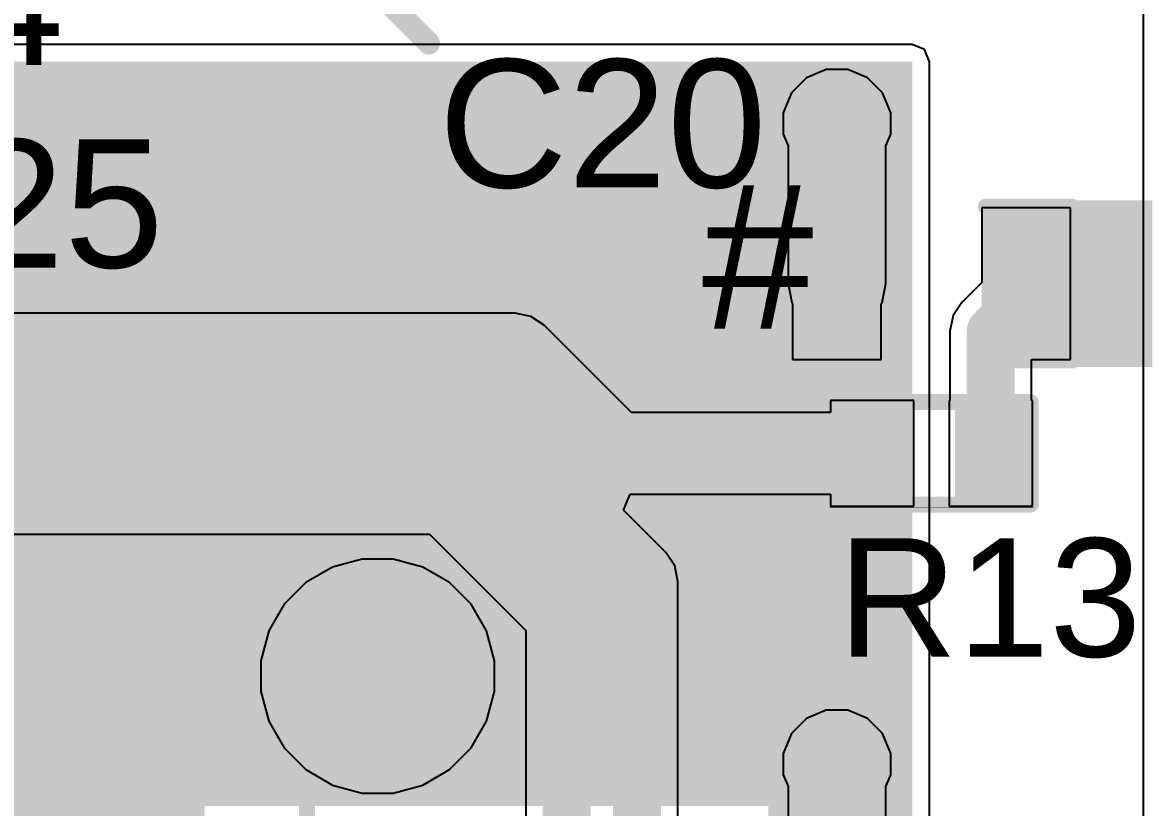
# Model space of a CAD drawing. Header units: millimetres. Extents: x -4.8 to 36.7, y -5.3 to 57.6.
# Drawn here: x 27.08 to 36.04, y 34.68 to 40.91 of the extents above; entities that cross this region are included whole.
import ezdxf

# ---------------------------------------------------------------- set-up
doc = ezdxf.new("R2010")
doc.units = ezdxf.units.MM
for name, color, linetype in [('BottomLayer', 5, 'Continuous'), ('BottomSolder', 6, 'Continuous'), ('MultiLayer', 9, 'Continuous'), ('PadHoleLayer', 156, 'Continuous'), ('TopLayer', 1, 'Continuous'), ('TopOverlay', 2, 'Continuous'), ('TopPaste', 8, 'Continuous'), ('TopSolder', 216, 'Continuous'), ('ViaHoleLayer', 16, 'Continuous')]:
    doc.layers.add(name, color=color, linetype=linetype)
doc.styles.add('Arial', font='', dxfattribs={"height": 0.2})
doc.styles.get('Arial').set_extended_font_data('Arial')

# ---------------------------------------------------------------- blocks, each defined once
blk = doc.blocks.new('R___0402_10')
at = {"layer": 'TopLayer'}
for points in [[(-0.6985, -0.3175), (-0.6985, 0.3175), (-0.2412999999999999, 0.3175), (-0.2413, -0.3175)], [(0.2412999999999999, -0.3175), (0.2413, 0.3175), (0.6985, 0.3175), (0.6985, -0.3175)]]:
    blk.add_hatch(color=1, dxfattribs=at).paths.add_polyline_path(points)
at = {"layer": 'TopPaste'}
for points in [[(-0.6985, -0.3175), (-0.6985, 0.3175), (-0.2412999999999999, 0.3175), (-0.2413, -0.3175)], [(0.2412999999999999, -0.3175), (0.2413, 0.3175), (0.6985, 0.3175), (0.6985, -0.3175)]]:
    blk.add_hatch(color=8, dxfattribs=at).paths.add_polyline_path(points)
at = {"layer": 'TopSolder'}
for points in [[(-0.75350116, -0.37250116), (-0.75350116, 0.37250116), (-0.1862988399999999, 0.37250116), (-0.18629884, -0.37250116)], [(0.1862988399999999, -0.37250116), (0.18629884, 0.37250116), (0.75350116, 0.37250116), (0.75350116, -0.37250116)]]:
    blk.add_hatch(color=216, dxfattribs=at).paths.add_polyline_path(points)
at = {"layer": 'TopOverlay'}
for points, const_width in [([(-0.7874, -0.4064), (-0.7874, 0.4064)], 0.127), ([(-0.7874, 0.4064), (0.7874, 0.4064)], 0.127), ([(0.7874, -0.4064), (0.7874, 0.4064)], 0.127), ([(-0.7874, -0.4064), (0.7874, -0.4064)], 0.127), ([(-0.8128, -0.4318), (0.8128, -0.4318)], 0.0032258)]:
    blk.add_lwpolyline(points, dxfattribs=dict(at, const_width=const_width))
for points, const_width in [([(-0.8191499999999999, 0.4064, 1), (-0.7556499999999999, 0.4064, 1)], 0.0635), ([(-0.8191499999999999, 0.4064, 1), (-0.7556499999999999, 0.4064, 1)], 0.0635), ([(0.7556499999999999, 0.4064, 1), (0.8191499999999999, 0.4064, 1)], 0.0635), ([(0.7556499999999999, 0.4064, 1), (0.8191499999999999, 0.4064, 1)], 0.0635), ([(-0.8191499999999999, -0.4064, 1), (-0.7556499999999999, -0.4064, 1)], 0.0635), ([(-0.8191499999999999, -0.4064, 1), (-0.7556499999999999, -0.4064, 1)], 0.0635), ([(0.7556499999999999, -0.4064, 1), (0.8191499999999999, -0.4064, 1)], 0.0635), ([(0.7556499999999999, -0.4064, 1), (0.8191499999999999, -0.4064, 1)], 0.0635), ([(-0.81360518, -0.4318, 1), (-0.8119948199999999, -0.4318, 1)], 0.0016129), ([(0.8119948199999999, -0.4318, 1), (0.81360518, -0.4318, 1)], 0.0016129)]:
    blk.add_lwpolyline(points, format="xyb", close=True, dxfattribs=dict(at, const_width=const_width))
blk = doc.blocks.new('DIP_18_50')
at = {"layer": 'BottomLayer'}
h = blk.add_hatch(color=5, dxfattribs=at)
edge = h.paths.add_edge_path()
edge.add_arc((-3.81, -10.16), 0.7999984, 0, 360)
at = {"layer": 'BottomSolder'}
h = blk.add_hatch(color=6, dxfattribs=at)
edge = h.paths.add_edge_path()
edge.add_arc((-3.81, -10.16), 0.8507984, 0, 360)
at = {"layer": 'MultiLayer'}
h = blk.add_hatch(color=9, dxfattribs=at)
edge = h.paths.add_edge_path()
edge.add_arc((-3.81, -10.16), 0.7999984, 0, 360)
at = {"layer": 'PadHoleLayer'}
h = blk.add_hatch(color=156, dxfattribs=at)
edge = h.paths.add_edge_path()
edge.add_arc((-3.81, -10.16), 0.499999, 0, 360)
at = {"layer": 'TopLayer'}
h = blk.add_hatch(color=1, dxfattribs=at)
edge = h.paths.add_edge_path()
edge.add_arc((-3.81, -10.16), 0.7999984, 0, 360)
at = {"layer": 'TopSolder'}
h = blk.add_hatch(color=216, dxfattribs=at)
edge = h.paths.add_edge_path()
edge.add_arc((-3.81, -10.16), 0.8507984, 0, 360)
at = {"layer": 'TopOverlay', "const_width": 0.127}
for points in [[(-3.2500062, -8.485327199999999), (-3.2500062, -9.294672799999999)], [(3.2500062, -11.666601), (-3.2500062, -11.666601)]]:
    blk.add_lwpolyline(points, dxfattribs=at)
at = {"layer": 'TopOverlay', "const_width": 0.0635}
for points in [[(-3.2817562, -9.294672799999999, 1), (-3.2182562, -9.294672799999999, 1)], [(-3.2817562, -11.666601, 1), (-3.2182562, -11.666601, 1)]]:
    blk.add_lwpolyline(points, format="xyb", close=True, dxfattribs=at)
blk = doc.blocks.new('LED_0603_58')
at = {"layer": 'TopLayer'}
for points in [[(-0.999998, 0.5000002699999999), (-0.499999, 0.5000002699999999), (-0.499999, -0.5000002699999999), (-0.999998, -0.5000002699999999)], [(0.50000154, 0.5000002699999999), (1.00000054, 0.5000002699999999), (1.00000054, -0.5000002699999999), (0.50000154, -0.5000002699999999)]]:
    blk.add_hatch(color=1, dxfattribs=at).paths.add_polyline_path(points)
at = {"layer": 'TopOverlay'}
blk.add_hatch(color=2, dxfattribs=at).paths.add_polyline_path([(1.1176, -0.66039746), (1.75259492, -0.66039746), (1.75259492, 0.66040254), (1.1176, 0.66040254)])
at = {"layer": 'TopPaste'}
for points in [[(-0.999998, 0.5000002699999999), (-0.499999, 0.5000002699999999), (-0.499999, -0.5000002699999999), (-0.999998, -0.5000002699999999)], [(0.50000154, 0.5000002699999999), (1.00000054, 0.5000002699999999), (1.00000054, -0.5000002699999999), (0.50000154, -0.5000002699999999)]]:
    blk.add_hatch(color=8, dxfattribs=at).paths.add_polyline_path(points)
at = {"layer": 'TopSolder'}
for points in [[(-1.101598, 0.6016002699999999), (-0.398399, 0.6016002699999999), (-0.398399, -0.6016002699999999), (-1.101598, -0.6016002699999999)], [(0.39840154, 0.6016002699999999), (1.10160054, 0.6016002699999999), (1.10160054, -0.6016002699999999), (0.39840154, -0.6016002699999999)]]:
    blk.add_hatch(color=216, dxfattribs=at).paths.add_polyline_path(points)
at = {"layer": 'TopOverlay', "const_width": 0.127}
for points in [[(-1.1176, -0.6096), (-1.1176, 0.6096)], [(-1.1176, 0.6096), (-0.4318, 0.6096)], [(0.4318, 0.6096), (1.11760254, 0.6096)], [(1.11760254, -0.6096), (1.11760254, 0.6096)], [(-1.1176, -0.6096), (-0.4318, -0.6096)], [(0.4318, -0.6096), (1.11760254, -0.6096)]]:
    blk.add_lwpolyline(points, dxfattribs=at)
at = {"layer": 'TopOverlay', "const_width": 0.0635}
for points in [[(-1.14935, 0.6096, 1), (-1.08585, 0.6096, 1)], [(-1.14935, 0.6096, 1), (-1.08585, 0.6096, 1)], [(-0.46355, 0.6096, 1), (-0.40005, 0.6096, 1)], [(0.40005, 0.6096, 1), (0.46355, 0.6096, 1)], [(1.08585254, 0.6096, 1), (1.14935254, 0.6096, 1)], [(1.08585254, 0.6096, 1), (1.14935254, 0.6096, 1)], [(-1.14935, -0.6096, 1), (-1.08585, -0.6096, 1)], [(-1.14935, -0.6096, 1), (-1.08585, -0.6096, 1)], [(-0.46355, -0.6096, 1), (-0.40005, -0.6096, 1)], [(0.40005, -0.6096, 1), (0.46355, -0.6096, 1)], [(1.08585254, -0.6096, 1), (1.14935254, -0.6096, 1)], [(1.08585254, -0.6096, 1), (1.14935254, -0.6096, 1)]]:
    blk.add_lwpolyline(points, format="xyb", close=True, dxfattribs=at)

msp = doc.modelspace()

# ---------------------------------------------------------------- hatches: boundary and pattern name
at = {"layer": 'BottomLayer'}
for points in [[(29.8958, 38.12855468), (29.8958, 40.59591576), (19.85801464, 40.59591576), (19.85801464, 38.12855468)], [(33.88360254, 34.69363902), (33.88360254, 40.59591829999999), (25.85720254, 40.59591829999999), (25.85720254, 34.69363902)], [(34.1376, 40.59591576), (32.9946, 40.59591576), (32.9946, 14.35100508), (34.1376, 14.35100508)], [(28.52420254, 3.02259746), (28.52420254, 37.00780253999999), (25.85720254, 37.00780253999999), (25.85720254, 3.02259746)]]:
    msp.add_hatch(color=5, dxfattribs=at).paths.add_polyline_path(points)
h = msp.add_hatch(color=5, dxfattribs=at)
edge = h.paths.add_edge_path()
edge.add_arc((33.5400015, 40.1066), 0.2999994, 0, 360)
h = msp.add_hatch(color=5, dxfattribs=at)
edge = h.paths.add_edge_path()
edge.add_arc((33.5400015, 35.02660254), 0.2999994, 0, 360)
at = {"layer": 'TopLayer'}
h = msp.add_hatch(color=1, dxfattribs=at)
edge = h.paths.add_edge_path()
edge.add_arc((33.5400015, 40.1066), 0.2999994, 0, 360)
h = msp.add_hatch(color=1, dxfattribs=at)
edge = h.paths.add_edge_path()
edge.add_arc((33.5400015, 35.02660254), 0.2999994, 0, 360)
at = {"layer": 'ViaHoleLayer'}
h = msp.add_hatch(color=16, dxfattribs=at)
edge = h.paths.add_edge_path()
edge.add_arc((33.5400015, 40.1066), 0.1499997, 0, 360)
h = msp.add_hatch(color=16, dxfattribs=at)
edge = h.paths.add_edge_path()
edge.add_arc((33.5400015, 35.02660254), 0.1499997, 0, 360)

# ---------------------------------------------------------------- linework, layer by layer
at = {"layer": 'BottomLayer'}
for p, q in [((35.97002458, 43.053), (35.97002458, 9.17995624)), ((33.88360254, 40.7333831), (25.85720254, 40.7333831)), ((33.88360762, 40.73338055999999), (33.88360254, 40.7333831)), ((34.1376, 40.73338055999999), (33.88360762, 40.73338055999999)), ((34.23480326, 40.69311902), (34.1376, 40.73338055999999)), ((34.2750648, 40.59591576), (34.23480326, 40.69311902)), ((34.2750648, 14.35100508), (34.2750648, 40.59591576))]:
    msp.add_line(p, q, dxfattribs=at)
at = {"layer": 'BottomLayer', "const_width": 0.508}
for points in [[(33.5400015, 35.02660254), (33.5400015, 40.1066)], [(33.5400015, 30.09695022), (33.5400015, 35.17899999999999)]]:
    msp.add_lwpolyline(points, dxfattribs=at)
at = {"layer": 'BottomLayer', "const_width": 0.254}
for points in [[(33.4130015, 40.1066, 1), (33.6670015, 40.1066, 1)], [(33.4130015, 35.17899999999999, 1), (33.6670015, 35.17899999999999, 1)], [(33.4130015, 35.02660254, 1), (33.6670015, 35.02660254, 1)]]:
    msp.add_lwpolyline(points, format="xyb", close=True, dxfattribs=at)
at = {"layer": 'TopLayer'}
for p, q in [((35.97002458, 43.053), (35.97002458, 9.17995624)), ((33.45506644, 40.5335994), (33.29812746, 40.46859064)), ((33.62493655999999, 40.5335994), (33.45506644, 40.5335994)), ((33.78187554, 40.46859064), (33.62493655999999, 40.5335994)), ((33.29812746, 40.46859064), (33.17801086, 40.34847403999999)), ((33.90199214, 40.34847403999999), (33.78187554, 40.46859064)), ((33.17801086, 40.34847403999999), (33.1130021, 40.19153505999999)), ((33.9670009, 40.19153505999999), (33.90199214, 40.34847403999999)), ((33.1130021, 40.19153505999999), (33.1130021, 40.02166494)), ((33.9670009, 40.02166494), (33.9670009, 40.19153505999999)), ((33.1130021, 40.02166494), (33.15153644, 39.92863744)), ((33.92846656, 39.92863744), (33.9670009, 40.02166494)), ((33.15153644, 39.92863744), (33.15153644, 38.83659746)), ((33.92846656, 38.83659746), (33.92846656, 39.92863744)), ((35.39160054, 39.43819646), (34.68840154, 39.43819646)), ((34.68840154, 39.43819646), (34.68840154, 38.84520552)), ((35.39160054, 38.23499845999999), (35.39160054, 39.43819646)), ((33.15153644, 38.83659746), (33.18110711999999, 38.68793888)), ((33.89889588, 38.68793888), (33.92846656, 38.83659746)), ((34.68840154, 38.84520552), (34.5309952, 38.68779918)), ((33.18110711999999, 38.68793888), (33.188402, 38.67702196)), ((33.188402, 38.67702196), (33.188402, 38.23499845999999)), ((33.89160099999999, 38.67702196), (33.89889588, 38.68793888)), ((33.89160099999999, 38.23499845999999), (33.89160099999999, 38.67702196)), ((34.5309952, 38.68779918), (34.46082008, 38.5827778)), ((30.988, 38.60152046), (24.74330078, 38.60152046)), ((31.11188342, 38.57687992), (30.988, 38.60152046)), ((31.2169048, 38.50670479999999), (31.11188342, 38.57687992)), ((34.46082008, 38.5827778), (34.43617954, 38.45889438)), ((31.90948914, 37.81412046), (31.2169048, 38.50670479999999)), ((34.43617954, 38.45889438), (34.43617954, 37.90949999999999)), ((33.188402, 38.23499845999999), (33.89160099999999, 38.23499845999999)), ((35.08362046, 37.90949999999999), (35.08362046, 38.23499845999999)), ((35.08362046, 38.23499845999999), (35.39160054, 38.23499845999999)), ((34.1503, 37.90949999999999), (33.4899, 37.90949999999999)), ((33.4899, 37.90949999999999), (33.4899, 37.81412046)), ((34.1503, 37.0713), (34.1503, 37.90949999999999)), ((34.43617954, 37.90949999999999), (34.4297, 37.90949999999999)), ((34.4297, 37.90949999999999), (34.4297, 37.0713)), ((35.0901, 37.90949999999999), (35.08362046, 37.90949999999999)), ((35.0901, 37.0713), (35.0901, 37.90949999999999)), ((33.4899, 37.81412046), (31.90948914, 37.81412046)), ((31.84573006, 37.03967953999999), (31.898336, 37.16667954)), ((31.898336, 37.16667954), (33.4899, 37.16667954)), ((33.4899, 37.16667954), (33.4899, 37.0713)), ((32.1821048, 36.7033048), (31.84573006, 37.03967953999999)), ((33.4899, 37.0713), (34.1503, 37.0713)), ((34.4297, 37.0713), (35.0901, 37.0713)), ((25.64838914, 36.84917954), (30.30781086, 36.84917954)), ((30.30781086, 36.84917954), (30.60669012, 36.55030028)), ((32.25227992, 36.59828341999999), (32.1821048, 36.7033048)), ((29.53799274, 36.5879253), (29.32660886, 36.46588592)), ((29.77375808, 36.65110018), (29.53799274, 36.5879253)), ((30.01784192, 36.65110018), (29.77375808, 36.65110018)), ((30.25360726, 36.5879253), (30.01784192, 36.65110018)), ((30.46499114, 36.46588592), (30.25360726, 36.5879253)), ((32.27692046, 36.4744), (32.25227992, 36.59828341999999)), ((30.60669012, 36.55030028), (30.6066952, 36.55029266)), ((30.6066952, 36.55029266), (31.07067954, 36.08630832)), ((29.32660886, 36.46588592), (29.15401586, 36.29329292)), ((30.63758413999999, 36.29329292), (30.46499114, 36.46588592)), ((32.27692046, 33.30648914), (32.27692046, 36.4744)), ((29.15401586, 36.29329292), (29.03197648, 36.08190903999999)), ((30.75962352, 36.08190903999999), (30.63758413999999, 36.29329292)), ((29.03197648, 36.08190903999999), (28.9688016, 35.8461437)), ((30.8227984, 35.8461437), (30.75962352, 36.08190903999999)), ((31.07067954, 36.08630832), (31.07067954, 28.829)), ((28.9688016, 35.8461437), (28.9688016, 35.60205986)), ((30.8227984, 35.60205986), (30.8227984, 35.8461437)), ((28.9688016, 35.60205986), (29.03197648, 35.36629452)), ((30.75962352, 35.36629452), (30.8227984, 35.60205986)), ((33.45506644, 35.45360194), (33.29812746, 35.38859318)), ((33.62493655999999, 35.45360194), (33.45506644, 35.45360194)), ((33.78187554, 35.38859318), (33.62493655999999, 35.45360194)), ((29.03197648, 35.36629452), (29.15401586, 35.15491064)), ((30.63758413999999, 35.15491064), (30.75962352, 35.36629452)), ((33.29812746, 35.38859318), (33.17801086, 35.26847658)), ((33.90199214, 35.26847658), (33.78187554, 35.38859318)), ((33.17801086, 35.26847658), (33.1130021, 35.1115376)), ((33.9670009, 35.1115376), (33.90199214, 35.26847658)), ((29.15401586, 35.15491064), (29.32660886, 34.98231764)), ((30.46499114, 34.98231764), (30.63758413999999, 35.15491064)), ((33.1130021, 35.1115376), (33.1130021, 34.94166748)), ((33.9670009, 34.94166748), (33.9670009, 35.1115376)), ((29.32660886, 34.98231764), (29.53799274, 34.86027825999999)), ((30.25360726, 34.86027825999999), (30.46499114, 34.98231764)), ((33.1130021, 34.94166748), (33.15153644, 34.84863997999999)), ((33.92846656, 34.84863997999999), (33.9670009, 34.94166748)), ((29.53799274, 34.86027825999999), (29.77375808, 34.79710338)), ((29.77375808, 34.79710338), (30.01784192, 34.79710338)), ((30.01784192, 34.79710338), (30.25360726, 34.86027825999999)), ((33.15153644, 34.84863997999999), (33.15153644, 33.7566)), ((33.92846656, 33.7566), (33.92846656, 34.84863997999999))]:
    msp.add_line(p, q, dxfattribs=at)
for points, const_width in [([(33.5400015, 38.83659746), (33.5400015, 40.1066)], 0.508), ([(34.7599, 38.45889438), (35.04000104, 38.73899542)], 0.3809999999999999), ([(34.7599, 37.49039999999999), (34.7599, 38.45889438)], 0.3809999999999999), ([(24.74330078, 38.27779999999999), (30.988, 38.27779999999999)], 0.3809999999999999), ([(30.988, 38.27779999999999), (31.77539999999999, 37.49039999999999)], 0.3809999999999999), ([(25.1968, 37.719), (30.7086, 37.719)], 0.3809999999999999), ([(30.7086, 37.719), (31.9532, 36.4744)], 0.3809999999999999), ([(31.77539999999999, 37.49039999999999), (33.8201, 37.49039999999999)], 0.3809999999999999), ([(25.5143, 37.1729), (30.4419, 37.1729)], 0.3809999999999999), ([(30.4419, 37.1729), (30.8356, 36.7792)], 0.3809999999999999), ([(30.8356, 36.77919745999999), (30.8356, 36.7792)], 0.3809999999999999), ([(30.8356, 36.77919745999999), (31.3944, 36.22039746)], 0.3809999999999999), ([(31.9532, 33.1724), (31.9532, 36.4744)], 0.3809999999999999), ([(31.3944, 28.829), (31.3944, 36.22039746)], 0.3809999999999999), ([(33.5400015, 33.7566), (33.5400015, 35.02660254)], 0.508)]:
    msp.add_lwpolyline(points, dxfattribs=dict(at, const_width=const_width))
for points, const_width in [([(33.4130015, 40.1066, 1), (33.6670015, 40.1066, 1)], 0.254), ([(33.4130015, 38.83659746, 1), (33.6670015, 38.83659746, 1)], 0.254), ([(34.94475104, 38.73899542, 1), (35.13525104, 38.73899542, 1)], 0.1905), ([(34.66464999999999, 38.45889438, 1), (34.85514999999999, 38.45889438, 1)], 0.1905), ([(34.66464999999999, 38.45889438, 1), (34.85514999999999, 38.45889438, 1)], 0.1905), ([(30.89275, 38.27779999999999, 1), (31.08325, 38.27779999999999, 1)], 0.1905), ([(30.89275, 38.27779999999999, 1), (31.08325, 38.27779999999999, 1)], 0.1905), ([(30.61335, 37.719, 1), (30.80385, 37.719, 1)], 0.1905), ([(30.61335, 37.719, 1), (30.80385, 37.719, 1)], 0.1905), ([(31.68015, 37.49039999999999, 1), (31.87065, 37.49039999999999, 1)], 0.1905), ([(31.68015, 37.49039999999999, 1), (31.87065, 37.49039999999999, 1)], 0.1905), ([(33.72485, 37.49039999999999, 1), (33.91535, 37.49039999999999, 1)], 0.1905), ([(34.66464999999999, 37.49039999999999, 1), (34.85514999999999, 37.49039999999999, 1)], 0.1905), ([(30.34665, 37.1729, 1), (30.53715, 37.1729, 1)], 0.1905), ([(30.34665, 37.1729, 1), (30.53715, 37.1729, 1)], 0.1905), ([(30.74035, 36.7792, 1), (30.93085, 36.7792, 1)], 0.1905), ([(30.74035, 36.7792, 1), (30.93085, 36.7792, 1)], 0.1905), ([(30.74035, 36.77919745999999, 1), (30.93085, 36.77919745999999, 1)], 0.1905), ([(30.74035, 36.77919745999999, 1), (30.93085, 36.77919745999999, 1)], 0.1905), ([(31.85795, 36.4744, 1), (32.04845, 36.4744, 1)], 0.1905), ([(31.85795, 36.4744, 1), (32.04845, 36.4744, 1)], 0.1905), ([(31.29915, 36.22039746, 1), (31.48965, 36.22039746, 1)], 0.1905), ([(31.29915, 36.22039746, 1), (31.48965, 36.22039746, 1)], 0.1905), ([(33.4130015, 35.02660254, 1), (33.6670015, 35.02660254, 1)], 0.254)]:
    msp.add_lwpolyline(points, format="xyb", close=True, dxfattribs=dict(at, const_width=const_width))
at = {"layer": 'TopOverlay', "const_width": 0.1778}
msp.add_lwpolyline([(29.2161849, 41.82761256), (30.3018317, 40.7419683)], dxfattribs=at)
at = {"layer": 'TopOverlay', "const_width": 0.0889}
msp.add_lwpolyline([(30.2573817, 40.7419683, 1), (30.3462817, 40.7419683, 1)], format="xyb", close=True, dxfattribs=at)

# ---------------------------------------------------------------- block references
for name, p in [('LED_0603_58', (34.29, 38.83659746)), ('R___0402_10', (34.29, 37.49039999999999))]:
    msp.add_blockref(name, p)
at = {"rotation": 180}
msp.add_blockref('DIP_18_50', (26.0858, 25.56410178), dxfattribs=at)

# ---------------------------------------------------------------- texts
at = {"layer": 'TopOverlay', "style": 'Arial'}
for s, height, p in [('L4', 1.016, (25.8276725, 40.5687657)), ('C20', 1.016, (30.37799106, 39.59876509999999)), ('C25', 1.016, (25.59517106, 38.9637651)), ('#', 1.143, (32.46685404, 38.47850318)), ('R13', 0.9397999999999999, (33.547431, 35.8776524))]:
    msp.add_text(s, height=height, dxfattribs=at).set_placement(p)

doc.saveas('drawing.dxf')
